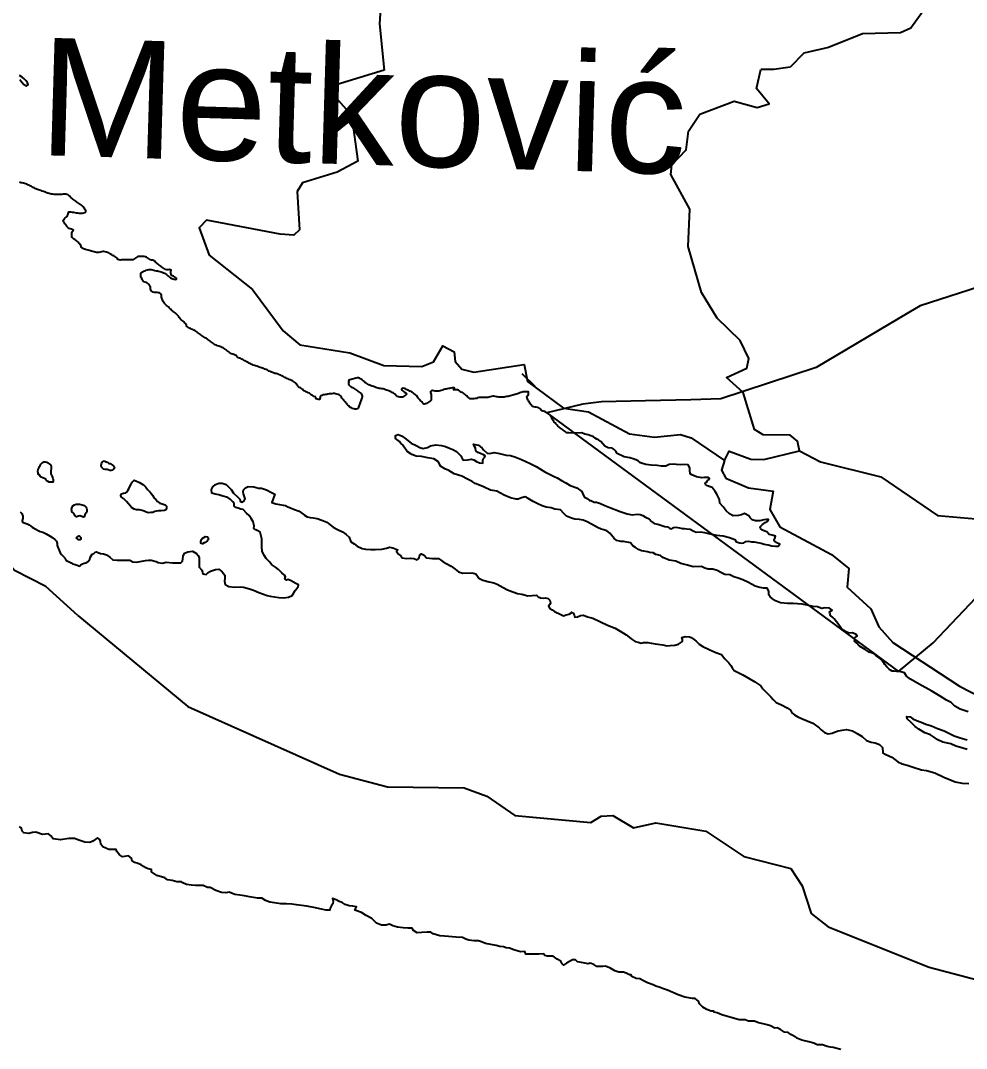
# Model space of a CAD drawing. Header units: metres. Extents: x 13.21 to 19.52, y 42.14 to 46.62.
# Drawn here: x 17.4799 to 17.6606, y 42.8175 to 43.0139 of the extents above; entities that cross this region are included whole.
import ezdxf

# ---------------------------------------------------------------- set-up
doc = ezdxf.new("R2010")
doc.units = ezdxf.units.M
doc.header["$MEASUREMENT"] = 0
for name, color, linetype in [('CESTE', 5, 'Continuous'), ('hr', 9, 'Continuous'), ('naziv_manji', 1, 'Continuous'), ('RIJEKE', 4, 'Continuous')]:
    doc.layers.add(name, color=color, linetype=linetype)
doc.styles.get("Standard").update_dxf_attribs({"font": 'arial.ttf'})

msp = doc.modelspace()

# ---------------------------------------------------------------- linework, layer by layer
at = {"layer": 'CESTE'}
for p, q in [((17.62379, 43.00455), (17.62129, 43.00456)), ((17.62694, 43.00501), (17.62379, 43.00455))]:
    msp.add_line(p, q, dxfattribs=at)
for points in [[(17.64616, 43.05333), (17.65535, 43.05088), (17.65813, 43.04593), (17.65722, 43.04064), (17.65881, 43.03583), (17.6562, 43.03539), (17.65438, 43.03664), (17.6471, 43.03732), (17.64662, 43.03622), (17.64856, 43.03265), (17.64878, 43.02933), (17.6512, 43.0286), (17.65244, 43.0271), (17.65574, 43.02047), (17.64998, 43.01241), (17.64802, 43.01152), (17.64071, 43.01136), (17.63426, 43.00871), (17.62956, 43.00768), (17.62694, 43.00501)], [(17.54926, 43.02583), (17.54846, 43.01325), (17.54936, 43.00439)], [(17.62872, 42.93165), (17.62834, 42.93354), (17.62691, 42.93466), (17.62174, 42.93474), (17.62007, 42.93577), (17.61792, 42.94282), (17.61475, 42.94567), (17.61862, 42.94749), (17.61899, 42.94935), (17.61739, 42.95273), (17.61299, 42.95701), (17.60999, 42.96192), (17.60741, 42.9707), (17.60775, 42.97783), (17.6041, 42.98449), (17.60431, 42.9863), (17.60704, 42.9892), (17.60747, 42.99278), (17.60968, 42.996), (17.61624, 42.99847), (17.62063, 42.99726), (17.62293, 42.998), (17.62049, 43.00093), (17.62129, 43.00456)], [(17.54936, 43.00439), (17.54017, 43.00158), (17.53908, 43.00035), (17.54308, 42.99583), (17.54428, 42.98705), (17.54036, 42.98493), (17.5337, 42.98291), (17.53272, 42.98121), (17.53316, 42.97393), (17.53209, 42.97291), (17.52945, 42.97308), (17.51541, 42.97575), (17.51396, 42.97429), (17.51588, 42.96904), (17.52415, 42.96251), (17.53006, 42.95461), (17.53325, 42.95194), (17.54279, 42.95042), (17.54926, 42.94799), (17.55656, 42.9478), (17.55879, 42.94867), (17.56055, 42.95171), (17.56268, 42.95062), (17.56288, 42.94876), (17.56418, 42.94731), (17.56647, 42.94672), (17.5761, 42.94818), (17.57672, 42.94495), (17.5836, 42.93985), (17.58835, 42.93912), (17.59622, 42.93492), (17.60101, 42.93426), (17.60593, 42.93482), (17.60801, 42.93417), (17.61434, 42.92981)], [(17.49082, 42.90019), (17.48466, 42.90579), (17.47869, 42.90884), (17.47072, 42.91787), (17.46602, 42.9184), (17.46025, 42.92417), (17.44789, 42.92993), (17.44205, 42.93567), (17.43975, 42.93592), (17.43754, 42.93498), (17.43484, 42.93214), (17.43004, 42.93106), (17.42833, 42.92992), (17.42296, 42.92393), (17.4262, 42.91945), (17.42346, 42.91961), (17.41903, 42.91831), (17.41201, 42.92004), (17.40912, 42.9216)], [(17.61434, 42.92981), (17.61528, 42.93163), (17.61939, 42.93011), (17.62187, 42.93001), (17.62872, 42.93165)], [(17.62872, 42.93165), (17.63269, 42.92959), (17.64427, 42.92668), (17.65508, 42.91935), (17.66239, 42.91866)], [(17.61434, 42.92981), (17.61381, 42.92796), (17.6146, 42.92646), (17.61893, 42.9246), (17.62369, 42.92396), (17.62304, 42.92045), (17.62497, 42.91717), (17.63483, 42.91188), (17.63811, 42.90918), (17.63783, 42.90566), (17.64236, 42.9015), (17.64387, 42.89807), (17.64651, 42.89508), (17.65929, 42.88669), (17.66926, 42.88155), (17.69037, 42.87247), (17.69763, 42.8724), (17.69936, 42.87113), (17.70155, 42.86598), (17.70442, 42.86311), (17.71878, 42.85335), (17.74112, 42.84242), (17.74554, 42.83799)], [(17.49082, 42.90019), (17.51181, 42.88283), (17.54083, 42.86992), (17.54998, 42.86746), (17.56461, 42.8673), (17.56895, 42.86568), (17.57431, 42.86201), (17.58883, 42.86069), (17.59078, 42.86191), (17.593, 42.86198), (17.59698, 42.85965), (17.60127, 42.86062), (17.61083, 42.859), (17.61805, 42.8542), (17.62705, 42.85186), (17.6292, 42.8486), (17.6309, 42.84331), (17.63415, 42.84076), (17.65347, 42.83304), (17.66724, 42.82937)]]:
    msp.add_lwpolyline(points, dxfattribs=at)
at = {"layer": 'hr'}
for points in [[(17.47974, 43.0026), (17.47988, 43.0024), (17.48017, 43.00207), (17.4805, 43.0017), (17.48095, 43.00134), (17.48129, 43.00159), (17.48116, 43.002), (17.48095, 43.00235), (17.48052, 43.00273), (17.48013, 43.00308), (17.47964, 43.00338)], [(17.67054, 42.96546), (17.65174, 42.95938), (17.64961, 42.95808), (17.63191, 42.94758), (17.61369, 42.94161), (17.60792, 42.94142), (17.5993, 42.94121), (17.59089, 42.94101), (17.58727, 42.94057), (17.58039, 42.93897), (17.58039, 42.93897), (17.58019, 42.9391), (17.57996, 42.93917), (17.57973, 42.93924), (17.57952, 42.93934), (17.57936, 42.93947), (17.57921, 42.93962), (17.57906, 42.93976), (17.57887, 42.93987), (17.57865, 42.93995), (17.57841, 42.94), (17.57817, 42.94004), (17.57793, 42.9401), (17.57771, 42.94017), (17.57755, 42.94029), (17.57743, 42.94046), (17.57731, 42.94062), (17.5772, 42.94078), (17.57709, 42.94094), (17.577, 42.94111), (17.5769, 42.94127), (17.57681, 42.94144), (17.57673, 42.94161), (17.57665, 42.94179), (17.5766, 42.94197), (17.57666, 42.94213), (17.57682, 42.94228), (17.57689, 42.94245), (17.57692, 42.94264), (17.57694, 42.94282), (17.57691, 42.94297), (17.57664, 42.94296), (17.57639, 42.94297), (17.57614, 42.94298), (17.5759, 42.94297), (17.57568, 42.94291), (17.57546, 42.94283), (17.57524, 42.94275), (17.57503, 42.94265), (17.57481, 42.94256), (17.57459, 42.94248), (17.57436, 42.94242), (17.57413, 42.94236), (17.5739, 42.9423), (17.57367, 42.94224), (17.57343, 42.94218), (17.5732, 42.94213), (17.57296, 42.94208), (17.57272, 42.94204), (17.57248, 42.942), (17.57224, 42.94196), (17.572, 42.94194), (17.57176, 42.94193), (17.57152, 42.94193), (17.57127, 42.94195), (17.57102, 42.94197), (17.57078, 42.942), (17.57054, 42.94204), (17.57031, 42.94211), (17.57008, 42.94211), (17.56984, 42.94205), (17.56961, 42.94198), (17.56938, 42.94193), (17.56914, 42.94189), (17.5689, 42.94187), (17.56865, 42.94186), (17.56841, 42.94187), (17.56816, 42.94187), (17.56791, 42.94188), (17.56766, 42.94188), (17.56742, 42.94187), (17.5672, 42.9418), (17.56699, 42.9417), (17.56675, 42.94166), (17.5665, 42.94162), (17.56625, 42.9416), (17.56601, 42.94159), (17.56578, 42.94162), (17.56559, 42.94172), (17.56543, 42.94187), (17.56527, 42.94201), (17.56512, 42.94216), (17.56497, 42.9423), (17.56481, 42.94244), (17.56465, 42.94257), (17.56447, 42.94269), (17.56428, 42.9428), (17.56408, 42.94291), (17.56388, 42.94302), (17.56371, 42.94315), (17.56357, 42.9433), (17.56336, 42.94336), (17.56311, 42.94334), (17.56286, 42.94334), (17.56259, 42.94333), (17.56265, 42.94349), (17.56276, 42.94367), (17.56263, 42.94374), (17.56234, 42.94372), (17.5621, 42.94368), (17.56187, 42.94362), (17.56164, 42.94356), (17.5614, 42.9435), (17.56116, 42.94347), (17.56092, 42.94343), (17.56069, 42.94338), (17.56047, 42.9433), (17.56025, 42.9432), (17.56003, 42.94314), (17.55979, 42.9431), (17.55954, 42.94308), (17.5593, 42.94307), (17.55905, 42.94308), (17.5588, 42.94314), (17.55857, 42.9432), (17.55836, 42.94316), (17.55821, 42.943), (17.55821, 42.94282), (17.55828, 42.94264), (17.55829, 42.94246), (17.55829, 42.94228), (17.55829, 42.9421), (17.55829, 42.94192), (17.55831, 42.94174), (17.55832, 42.94156), (17.55829, 42.94139), (17.55816, 42.94124), (17.55798, 42.9411), (17.5578, 42.94097), (17.55763, 42.94084), (17.55744, 42.94072), (17.55724, 42.94064), (17.55697, 42.94062), (17.55678, 42.9407), (17.55665, 42.94086), (17.55652, 42.94102), (17.55638, 42.94117), (17.55623, 42.94131), (17.55609, 42.94146), (17.55595, 42.94161), (17.55583, 42.94177), (17.55573, 42.94193), (17.55562, 42.94209), (17.55549, 42.94224), (17.55535, 42.94239), (17.5552, 42.94253), (17.55503, 42.94266), (17.55485, 42.94278), (17.55466, 42.9429), (17.55446, 42.94301), (17.55426, 42.94311), (17.55405, 42.9432), (17.55383, 42.94329), (17.55362, 42.94339), (17.55341, 42.94351), (17.5532, 42.94361), (17.55299, 42.94367), (17.55277, 42.94361), (17.55263, 42.94344), (17.55272, 42.9433), (17.5529, 42.94315), (17.55304, 42.943), (17.55324, 42.94289), (17.55346, 42.94278), (17.55357, 42.94265), (17.55351, 42.94247), (17.55338, 42.9423), (17.55322, 42.94216), (17.55303, 42.94202), (17.55283, 42.94194), (17.55259, 42.94192), (17.55234, 42.94193), (17.55208, 42.94198), (17.55187, 42.94206), (17.55169, 42.94218), (17.55155, 42.94232), (17.55141, 42.94248), (17.55126, 42.94263), (17.55108, 42.94275), (17.55088, 42.94285), (17.55068, 42.94295), (17.55046, 42.94304), (17.55025, 42.94312), (17.55003, 42.94321), (17.5498, 42.94329), (17.54958, 42.94336), (17.54935, 42.94343), (17.54913, 42.9435), (17.54889, 42.94354), (17.54865, 42.94358), (17.54841, 42.94362), (17.54817, 42.94368), (17.54795, 42.94374), (17.54772, 42.94381), (17.54749, 42.94388), (17.54727, 42.94396), (17.54705, 42.94404), (17.54683, 42.94412), (17.54662, 42.94421), (17.54642, 42.94431), (17.54621, 42.94441), (17.54602, 42.94452), (17.54583, 42.94464), (17.54565, 42.94476), (17.54551, 42.94491), (17.54538, 42.94506), (17.54522, 42.9452), (17.54504, 42.94532), (17.54484, 42.94544), (17.54464, 42.94554), (17.54442, 42.94561), (17.54417, 42.94562), (17.54393, 42.94558), (17.5437, 42.94552), (17.54348, 42.94544), (17.54325, 42.94537), (17.54302, 42.9453), (17.54277, 42.94524), (17.54257, 42.94516), (17.54254, 42.94499), (17.54257, 42.9448), (17.54255, 42.94461), (17.54255, 42.94443), (17.54261, 42.94427), (17.54275, 42.94411), (17.54291, 42.94397), (17.54309, 42.94386), (17.54329, 42.94375), (17.54349, 42.94364), (17.54368, 42.94353), (17.54387, 42.94341), (17.54404, 42.94328), (17.54421, 42.94315), (17.54439, 42.94303), (17.54458, 42.94291), (17.54476, 42.94279), (17.54492, 42.94265), (17.54503, 42.9425), (17.54509, 42.94232), (17.54512, 42.94214), (17.54512, 42.94196), (17.54508, 42.94178), (17.54503, 42.9416), (17.54497, 42.94143), (17.5449, 42.94125), (17.54482, 42.94108), (17.54475, 42.94091), (17.54468, 42.94074), (17.54461, 42.94056), (17.54454, 42.94039), (17.54447, 42.94022), (17.54442, 42.94004), (17.54436, 42.93985), (17.54423, 42.93972), (17.54399, 42.93964), (17.54375, 42.93964), (17.54352, 42.9397), (17.54329, 42.93977), (17.54307, 42.93987), (17.54288, 42.93998), (17.54271, 42.94011), (17.54256, 42.94025), (17.54241, 42.9404), (17.54227, 42.94055), (17.54214, 42.9407), (17.54203, 42.94086), (17.54191, 42.94102), (17.54178, 42.94118), (17.54164, 42.94132), (17.54149, 42.94146), (17.54135, 42.94161), (17.54122, 42.94176), (17.54115, 42.94194), (17.54108, 42.94212), (17.54094, 42.94226), (17.54075, 42.94236), (17.54053, 42.94245), (17.54029, 42.94252), (17.54006, 42.94258), (17.53982, 42.94262), (17.53958, 42.94262), (17.53933, 42.9426), (17.53909, 42.94257), (17.53884, 42.94254), (17.5386, 42.9425), (17.53836, 42.94247), (17.53812, 42.94244), (17.53788, 42.9424), (17.53764, 42.94235), (17.53742, 42.94227), (17.53721, 42.94217), (17.53708, 42.94204), (17.53711, 42.94185), (17.53705, 42.94166), (17.53696, 42.94149), (17.53676, 42.94151), (17.5365, 42.94155), (17.53631, 42.94163), (17.53625, 42.94181), (17.53616, 42.94198), (17.53597, 42.94209), (17.53576, 42.94218), (17.53556, 42.94229), (17.53538, 42.94241), (17.53521, 42.94255), (17.53504, 42.94267), (17.53484, 42.94278), (17.53464, 42.94288), (17.53443, 42.94297), (17.53422, 42.94307), (17.53402, 42.94317), (17.53384, 42.94329), (17.5337, 42.94344), (17.53353, 42.94357), (17.53334, 42.94369), (17.53315, 42.9438), (17.53297, 42.94392), (17.53281, 42.94406), (17.53268, 42.94421), (17.53261, 42.94439), (17.53253, 42.94455), (17.53237, 42.94469), (17.5322, 42.94482), (17.53201, 42.94494), (17.53181, 42.94505), (17.5316, 42.94514), (17.53139, 42.94523), (17.53117, 42.94531), (17.53097, 42.94541), (17.53076, 42.94551), (17.53055, 42.94561), (17.53035, 42.94571), (17.53015, 42.94581), (17.52996, 42.94592), (17.52976, 42.94603), (17.52956, 42.94613), (17.52935, 42.94623), (17.52913, 42.94631), (17.52891, 42.94638), (17.52867, 42.94643), (17.52844, 42.94648), (17.52821, 42.94655), (17.528, 42.94664), (17.52779, 42.94673), (17.52757, 42.94681), (17.52735, 42.94689), (17.52716, 42.94701), (17.52698, 42.94713), (17.52678, 42.94723), (17.52656, 42.94731), (17.52633, 42.94738), (17.52611, 42.94746), (17.52588, 42.94753), (17.52566, 42.9476), (17.52544, 42.94768), (17.52522, 42.94776), (17.525, 42.94784), (17.52477, 42.94791), (17.52454, 42.94797), (17.52433, 42.94806), (17.52413, 42.94816), (17.52392, 42.94826), (17.52372, 42.94836), (17.52352, 42.94846), (17.52332, 42.94857), (17.52312, 42.94867), (17.52292, 42.94878), (17.52273, 42.94889), (17.52253, 42.949), (17.52234, 42.94911), (17.52214, 42.94921), (17.52192, 42.94929), (17.52169, 42.94936), (17.52147, 42.94945), (17.52131, 42.94957), (17.52118, 42.94973), (17.52104, 42.94988), (17.52084, 42.94998), (17.52063, 42.95007), (17.52041, 42.95015), (17.52019, 42.95024), (17.51998, 42.95033), (17.5198, 42.95045), (17.51962, 42.95058), (17.51945, 42.95071), (17.51928, 42.95084), (17.51911, 42.95097), (17.51894, 42.9511), (17.51877, 42.95123), (17.51857, 42.95133), (17.51837, 42.95144), (17.51816, 42.95153), (17.51795, 42.95162), (17.51773, 42.9517), (17.5175, 42.95176), (17.51727, 42.95184), (17.51707, 42.95193), (17.51688, 42.95205), (17.5167, 42.95217), (17.51652, 42.95229), (17.51634, 42.95242), (17.51617, 42.95255), (17.516, 42.95267), (17.51583, 42.9528), (17.51565, 42.95293), (17.51548, 42.95306), (17.5153, 42.95318), (17.51511, 42.95329), (17.51492, 42.95341), (17.51474, 42.95353), (17.51456, 42.95365), (17.51439, 42.95378), (17.51422, 42.95391), (17.51404, 42.95403), (17.51387, 42.95416), (17.51369, 42.95429), (17.51352, 42.95442), (17.51335, 42.95455), (17.51317, 42.95466), (17.51296, 42.95476), (17.51274, 42.95484), (17.51253, 42.95493), (17.51232, 42.95503), (17.51212, 42.95514), (17.51193, 42.95525), (17.51175, 42.95538), (17.51159, 42.95551), (17.51154, 42.95568), (17.51148, 42.95586), (17.51135, 42.95601), (17.51121, 42.95616), (17.51106, 42.95631), (17.51091, 42.95645), (17.51074, 42.95658), (17.51057, 42.95671), (17.51042, 42.95685), (17.5103, 42.957), (17.51019, 42.95717), (17.51007, 42.95732), (17.50995, 42.95748), (17.50982, 42.95763), (17.50968, 42.95778), (17.50954, 42.95793), (17.50938, 42.95806), (17.50921, 42.95819), (17.50904, 42.95832), (17.50887, 42.95845), (17.5087, 42.95858), (17.50854, 42.95872), (17.5084, 42.95887), (17.50826, 42.95902), (17.50811, 42.95916), (17.50794, 42.95929), (17.50777, 42.95942), (17.50761, 42.95956), (17.50748, 42.95971), (17.50735, 42.95986), (17.50723, 42.96002), (17.50713, 42.96018), (17.50703, 42.96035), (17.50696, 42.96052), (17.5069, 42.9607), (17.50684, 42.96087), (17.5068, 42.96105), (17.50678, 42.96123), (17.50676, 42.96141), (17.50671, 42.96159), (17.50662, 42.96177), (17.50643, 42.96184), (17.50619, 42.96188), (17.50594, 42.9619), (17.50569, 42.96192), (17.50544, 42.96195), (17.50521, 42.96201), (17.505, 42.96212), (17.50483, 42.96225), (17.50473, 42.96241), (17.50471, 42.96259), (17.5047, 42.96277), (17.50471, 42.96296), (17.50465, 42.96312), (17.50451, 42.96328), (17.50437, 42.96343), (17.50424, 42.96358), (17.50409, 42.96373), (17.5039, 42.96383), (17.50366, 42.9639), (17.50343, 42.96397), (17.50327, 42.96409), (17.50319, 42.96426), (17.50312, 42.96444), (17.50302, 42.96461), (17.50291, 42.96477), (17.50283, 42.96494), (17.50281, 42.96512), (17.50281, 42.9653), (17.50283, 42.96549), (17.50289, 42.96566), (17.50301, 42.9658), (17.50323, 42.9659), (17.50344, 42.966), (17.50365, 42.9661), (17.50387, 42.96618), (17.5041, 42.96625), (17.50434, 42.9663), (17.50458, 42.96633), (17.50482, 42.96631), (17.50505, 42.96627), (17.50529, 42.96621), (17.50552, 42.96614), (17.50576, 42.96608), (17.50599, 42.96604), (17.50623, 42.96599), (17.50647, 42.96594), (17.50669, 42.96587), (17.50692, 42.9658), (17.50714, 42.96571), (17.50735, 42.96562), (17.50755, 42.96552), (17.50773, 42.9654), (17.50788, 42.96526), (17.50802, 42.96511), (17.50817, 42.96496), (17.50834, 42.96484), (17.50853, 42.96472), (17.50874, 42.96462), (17.50895, 42.96453), (17.50918, 42.96446), (17.50942, 42.96442), (17.50966, 42.96447), (17.50963, 42.96464), (17.50949, 42.9648), (17.5093, 42.96492), (17.50909, 42.96502), (17.50888, 42.96512), (17.50871, 42.96524), (17.50862, 42.96541), (17.50857, 42.96559), (17.50856, 42.96578), (17.50859, 42.96598), (17.50861, 42.96617), (17.50853, 42.96629), (17.50832, 42.96631), (17.50804, 42.96627), (17.50778, 42.96628), (17.50755, 42.96634), (17.50734, 42.96644), (17.50715, 42.96656), (17.50697, 42.96668), (17.5068, 42.96681), (17.50663, 42.96694), (17.50646, 42.96707), (17.50629, 42.9672), (17.50613, 42.96734), (17.50596, 42.96747), (17.5058, 42.9676), (17.50563, 42.96774), (17.50548, 42.96789), (17.50532, 42.96802), (17.50514, 42.96813), (17.50489, 42.96812), (17.50467, 42.96819), (17.50448, 42.96831), (17.50431, 42.96844), (17.50413, 42.96856), (17.50393, 42.96866), (17.50371, 42.96875), (17.50349, 42.96881), (17.50324, 42.9688), (17.50299, 42.9688), (17.50273, 42.96882), (17.50248, 42.96883), (17.50226, 42.96878), (17.50206, 42.96869), (17.50188, 42.96856), (17.5017, 42.96843), (17.50152, 42.9683), (17.50133, 42.96819), (17.50111, 42.96814), (17.50086, 42.96816), (17.50061, 42.96817), (17.49938, 42.96816), (17.49913, 42.96815), (17.49887, 42.96813), (17.49863, 42.96814), (17.49846, 42.96824), (17.49835, 42.96841), (17.49823, 42.96858), (17.49807, 42.96871), (17.49788, 42.96882), (17.49768, 42.96893), (17.49747, 42.96903), (17.49727, 42.96913), (17.49707, 42.96924), (17.49689, 42.96937), (17.4967, 42.96948), (17.49649, 42.96956), (17.49626, 42.96964), (17.49602, 42.9697), (17.49578, 42.96974), (17.49555, 42.96976), (17.49531, 42.96972), (17.49507, 42.96966), (17.49483, 42.96959), (17.4946, 42.96955), (17.49436, 42.96956), (17.49412, 42.96961), (17.49389, 42.96967), (17.49366, 42.96974), (17.49343, 42.9698), (17.4932, 42.96986), (17.49297, 42.96993), (17.49274, 42.96999), (17.49251, 42.97006), (17.49229, 42.97013), (17.49207, 42.97021), (17.49185, 42.9703), (17.49165, 42.97042), (17.49151, 42.97055), (17.49141, 42.97072), (17.49134, 42.97089), (17.49126, 42.97107), (17.49115, 42.97123), (17.49101, 42.97138), (17.49087, 42.97153), (17.49072, 42.97167), (17.49057, 42.97181), (17.4904, 42.97194), (17.4902, 42.97206), (17.49, 42.97218), (17.48983, 42.9723), (17.48972, 42.97245), (17.48966, 42.97262), (17.48963, 42.9728), (17.48962, 42.97299), (17.48963, 42.97318), (17.48965, 42.97336), (17.48972, 42.97353), (17.48991, 42.97368), (17.49, 42.97382), (17.48984, 42.97393), (17.48959, 42.97402), (17.48936, 42.97409), (17.48913, 42.97416), (17.48895, 42.97428), (17.4888, 42.97442), (17.48867, 42.97457), (17.48854, 42.97473), (17.48843, 42.97489), (17.48834, 42.97506), (17.48824, 42.97522), (17.48811, 42.97539), (17.488, 42.97555), (17.48801, 42.97571), (17.48812, 42.97588), (17.48826, 42.97604), (17.4884, 42.97618), (17.48855, 42.97633), (17.48869, 42.97648), (17.4888, 42.97664), (17.48889, 42.9768), (17.48896, 42.97698), (17.48902, 42.97716), (17.48905, 42.97735), (17.48925, 42.97736), (17.48949, 42.97734), (17.48974, 42.9773), (17.49, 42.97725), (17.49025, 42.97721), (17.49049, 42.97717), (17.49073, 42.97712), (17.49097, 42.97708), (17.49121, 42.97706), (17.49145, 42.97707), (17.49171, 42.9771), (17.49195, 42.97715), (17.49217, 42.97721), (17.49231, 42.97736), (17.49231, 42.97754), (17.49222, 42.97771), (17.49211, 42.97787), (17.49203, 42.97805), (17.49193, 42.97821), (17.4918, 42.97836), (17.49164, 42.97849), (17.49147, 42.97862), (17.49129, 42.97875), (17.49111, 42.97887), (17.49093, 42.97899), (17.49075, 42.97912), (17.49057, 42.97924), (17.4904, 42.97937), (17.49022, 42.9795), (17.49005, 42.97962), (17.48987, 42.97975), (17.4897, 42.97988), (17.48954, 42.98002), (17.48939, 42.98017), (17.48924, 42.98033), (17.48909, 42.98048), (17.48892, 42.98059), (17.48872, 42.98067), (17.48849, 42.9807), (17.48825, 42.9807), (17.488, 42.98069), (17.48775, 42.98067), (17.48749, 42.98065), (17.48724, 42.98064), (17.48699, 42.98065), (17.48674, 42.98065), (17.48649, 42.98066), (17.48625, 42.98067), (17.486, 42.98069), (17.48577, 42.98072), (17.48553, 42.98077), (17.48531, 42.98083), (17.48508, 42.98091), (17.48486, 42.98099), (17.48465, 42.98108), (17.48443, 42.98116), (17.48421, 42.98124), (17.48398, 42.98132), (17.48376, 42.98139), (17.48353, 42.98146), (17.48331, 42.98154), (17.48309, 42.98162), (17.48287, 42.9817), (17.48267, 42.9818), (17.48248, 42.98191), (17.48228, 42.98202), (17.48208, 42.98213), (17.48188, 42.98223), (17.48168, 42.98233), (17.48147, 42.98243), (17.48127, 42.98253), (17.48106, 42.98263), (17.48085, 42.98271), (17.48062, 42.98278), (17.48039, 42.98283), (17.48014, 42.98287), (17.47991, 42.98291), (17.47968, 42.98298)], [(17.47977, 42.92), (17.48008, 42.91968), (17.48029, 42.91922), (17.48028, 42.91875), (17.48015, 42.91838), (17.4802, 42.91802), (17.48073, 42.91784), (17.48112, 42.91772), (17.48147, 42.91752), (17.48182, 42.91731), (17.48208, 42.91712), (17.48242, 42.91689), (17.48275, 42.91669), (17.4832, 42.91643), (17.48363, 42.91624), (17.48413, 42.91614), (17.48474, 42.91583), (17.4855, 42.91538), (17.48602, 42.91507), (17.48638, 42.91472), (17.4867, 42.91444), (17.48684, 42.914), (17.48684, 42.9136), (17.48739, 42.91216), (17.4877, 42.9119), (17.488, 42.91157), (17.48823, 42.91132), (17.48843, 42.91105), (17.48848, 42.91079), (17.48883, 42.9106), (17.48913, 42.91044), (17.48952, 42.91028), (17.4898, 42.91011), (17.49026, 42.90997), (17.49068, 42.90986), (17.49098, 42.90972), (17.4912, 42.90963), (17.49137, 42.90981), (17.49144, 42.90998), (17.49168, 42.9101), (17.49198, 42.91019), (17.49233, 42.91025), (17.49254, 42.91032), (17.49274, 42.91052), (17.49294, 42.91077), (17.49307, 42.91101), (17.49318, 42.91133), (17.49334, 42.91164), (17.49355, 42.91195), (17.49386, 42.91209), (17.49412, 42.9123), (17.49435, 42.91241), (17.49511, 42.91206), (17.49573, 42.91198), (17.49627, 42.91182), (17.4969, 42.91136), (17.49749, 42.91084), (17.49831, 42.91077), (17.49965, 42.9108), (17.50072, 42.91078), (17.50128, 42.91047), (17.50201, 42.91042), (17.50372, 42.91073), (17.50434, 42.91082), (17.50484, 42.91082), (17.50575, 42.91056), (17.50612, 42.91032), (17.507, 42.91024), (17.50766, 42.91038), (17.50891, 42.91025), (17.50988, 42.9103), (17.51047, 42.91031), (17.51081, 42.9106), (17.51084, 42.91106), (17.5109, 42.91156), (17.51115, 42.91211), (17.51184, 42.91238), (17.51268, 42.91248), (17.51345, 42.91208), (17.51377, 42.91168), (17.514, 42.91125), (17.51401, 42.91049), (17.51398, 42.90944), (17.51451, 42.90891), (17.51461, 42.90848), (17.5147, 42.90821), (17.5153, 42.90805), (17.5157, 42.90844), (17.51616, 42.90869), (17.5171, 42.90899), (17.51772, 42.90904), (17.51839, 42.90859), (17.51887, 42.90791), (17.51887, 42.90736), (17.51884, 42.90675), (17.51897, 42.90614), (17.51965, 42.90573), (17.52075, 42.90566), (17.52191, 42.90571), (17.52247, 42.90563), (17.52362, 42.90531), (17.52435, 42.90506), (17.52536, 42.9046), (17.52629, 42.90429), (17.52695, 42.90402), (17.52754, 42.90393), (17.52836, 42.90377), (17.52919, 42.90366), (17.5301, 42.90362), (17.53104, 42.90374), (17.53176, 42.90407), (17.53206, 42.90454), (17.53232, 42.90498), (17.53266, 42.90537), (17.53293, 42.90578), (17.53297, 42.90608), (17.53243, 42.90633), (17.53144, 42.90688), (17.53093, 42.9071), (17.53068, 42.90698), (17.53037, 42.90722), (17.53049, 42.90758), (17.53026, 42.9079), (17.5298, 42.90838), (17.52914, 42.90898), (17.52854, 42.90947), (17.52782, 42.90998), (17.5275, 42.91039), (17.52681, 42.91112), (17.52644, 42.91162), (17.52605, 42.91245), (17.52598, 42.91341), (17.52595, 42.91487), (17.52562, 42.91611), (17.52518, 42.91642), (17.52481, 42.91661), (17.52442, 42.91683), (17.52449, 42.91736), (17.52433, 42.91811), (17.52392, 42.91878), (17.52351, 42.91934), (17.523, 42.9198), (17.52237, 42.92049), (17.52193, 42.92055), (17.52146, 42.92071), (17.52096, 42.92084), (17.52068, 42.92108), (17.52068, 42.92163), (17.52043, 42.92196), (17.51992, 42.92242), (17.51945, 42.92276), (17.51852, 42.92301), (17.51776, 42.92326), (17.51705, 42.92337), (17.51642, 42.92362), (17.51631, 42.9243), (17.5166, 42.92479), (17.51713, 42.92523), (17.51775, 42.92548), (17.51838, 42.92548), (17.51915, 42.92524), (17.51966, 42.92476), (17.52007, 42.92426), (17.52057, 42.92361), (17.52126, 42.92298), (17.52177, 42.92247), (17.52183, 42.92205), (17.52212, 42.92188), (17.52256, 42.92214), (17.52278, 42.92252), (17.52245, 42.92344), (17.52236, 42.92392), (17.52248, 42.92421), (17.52286, 42.92463), (17.52332, 42.92488), (17.52444, 42.9248), (17.52529, 42.92457), (17.52591, 42.92455), (17.52683, 42.92422), (17.5278, 42.92371), (17.52842, 42.92341), (17.52784, 42.92181), (17.52862, 42.92154), (17.52931, 42.92143), (17.53002, 42.92132), (17.53046, 42.92121), (17.53093, 42.92096), (17.53143, 42.92082), (17.53198, 42.92052), (17.53307, 42.92014), (17.5336, 42.9198), (17.53411, 42.91939), (17.53463, 42.91907), (17.5352, 42.91893), (17.53576, 42.91885), (17.53651, 42.91878), (17.53742, 42.91844), (17.53839, 42.91803), (17.53899, 42.91753), (17.53956, 42.9171), (17.5404, 42.91666), (17.54138, 42.91621), (17.54209, 42.9157), (17.54263, 42.91518), (17.54295, 42.91431), (17.54363, 42.91388), (17.54417, 42.91348), (17.54514, 42.91302), (17.54574, 42.91291), (17.54677, 42.91284), (17.54761, 42.91284), (17.54892, 42.91292), (17.54977, 42.9131), (17.55036, 42.91329), (17.55099, 42.91313), (17.55196, 42.91277), (17.55171, 42.91243), (17.55205, 42.91194), (17.55255, 42.91163), (17.55278, 42.91121), (17.55357, 42.91108), (17.55443, 42.91119), (17.555, 42.9111), (17.55566, 42.91083), (17.55594, 42.91114), (17.55603, 42.91133), (17.55616, 42.91184), (17.55646, 42.91203), (17.55697, 42.91174), (17.55741, 42.91125), (17.55856, 42.91114), (17.55925, 42.91108), (17.55969, 42.91108), (17.56013, 42.91088), (17.56062, 42.91046), (17.56133, 42.9101), (17.56216, 42.90963), (17.56289, 42.9091), (17.56352, 42.90855), (17.56436, 42.90828), (17.56611, 42.90838), (17.56686, 42.90817), (17.5672, 42.90773), (17.56743, 42.90738), (17.56818, 42.90697), (17.56939, 42.90665), (17.5703, 42.90647), (17.57092, 42.90622), (17.57149, 42.90587), (17.57206, 42.90556), (17.57288, 42.90515), (17.57394, 42.90477), (17.57479, 42.90442), (17.57567, 42.90427), (17.57676, 42.90397), (17.57847, 42.90409), (17.57876, 42.9038), (17.5792, 42.90359), (17.5797, 42.90355), (17.58016, 42.90359), (17.58069, 42.90348), (17.58098, 42.90312), (17.58114, 42.90264), (17.58096, 42.90234), (17.58076, 42.902), (17.58102, 42.90158), (17.58146, 42.90131), (17.58186, 42.90101), (17.58309, 42.9004), (17.58362, 42.90013), (17.58412, 42.90035), (17.58468, 42.90045), (17.58502, 42.90064), (17.58514, 42.90086), (17.58542, 42.90071), (17.58559, 42.90043), (17.58571, 42.90015), (17.58578, 42.89991), (17.58625, 42.89996), (17.58687, 42.90021), (17.58744, 42.9003), (17.58819, 42.89998), (17.58921, 42.8997), (17.59056, 42.89905), (17.59201, 42.89837), (17.5935, 42.8978), (17.5951, 42.89687), (17.59561, 42.89653), (17.59649, 42.89585), (17.5967, 42.89566), (17.59727, 42.89527), (17.59789, 42.89511), (17.59845, 42.89495), (17.59889, 42.89507), (17.59917, 42.89504), (17.59974, 42.89508), (17.60111, 42.8948), (17.60256, 42.89462), (17.60337, 42.89442), (17.60396, 42.89447), (17.6049, 42.89452), (17.60558, 42.89477), (17.60618, 42.8951), (17.60636, 42.8953), (17.60632, 42.89562), (17.60624, 42.89599), (17.60686, 42.8962), (17.60767, 42.89613), (17.60798, 42.89604), (17.60864, 42.8956), (17.60895, 42.89529), (17.60955, 42.89474), (17.61024, 42.8943), (17.61147, 42.89374), (17.61272, 42.89317), (17.61381, 42.89276), (17.61444, 42.89196), (17.61517, 42.89118), (17.61557, 42.89068), (17.61586, 42.8902), (17.61621, 42.88974), (17.61711, 42.88929), (17.61786, 42.88888), (17.61908, 42.8882), (17.62015, 42.88753), (17.6213, 42.88676), (17.62171, 42.88619), (17.62252, 42.88537), (17.62323, 42.88469), (17.62369, 42.88414), (17.62426, 42.88359), (17.62529, 42.88318), (17.62635, 42.88259), (17.62695, 42.88211), (17.62723, 42.88161), (17.62776, 42.88122), (17.62839, 42.88086), (17.6294, 42.88044), (17.63017, 42.88008), (17.63127, 42.87963), (17.63243, 42.87876), (17.63284, 42.87838), (17.63346, 42.87789), (17.63419, 42.87764), (17.63497, 42.87772), (17.6354, 42.87792), (17.63606, 42.87817), (17.63684, 42.87833), (17.6377, 42.87846), (17.63881, 42.87821), (17.63975, 42.87768), (17.64065, 42.87713), (17.64153, 42.87636), (17.64237, 42.876), (17.64316, 42.87587), (17.64401, 42.87554), (17.64453, 42.87497), (17.6446, 42.87399), (17.6451, 42.87371), (17.64589, 42.87337), (17.64632, 42.87317), (17.64694, 42.87269), (17.64749, 42.87228), (17.6483, 42.8719), (17.64927, 42.87162), (17.65039, 42.87121), (17.65199, 42.87075), (17.65296, 42.87062), (17.65459, 42.87013), (17.65627, 42.86933), (17.65768, 42.86876), (17.65842, 42.86844), (17.65981, 42.86819), (17.66108, 42.86815)], [(17.66095, 42.88183), (17.65942, 42.88231), (17.65838, 42.8829), (17.65767, 42.88361), (17.65679, 42.88406), (17.6556, 42.88479), (17.654, 42.88578), (17.65159, 42.88707), (17.64993, 42.88803), (17.64917, 42.88862), (17.64875, 42.88928), (17.64805, 42.88946), (17.64763, 42.88953), (17.65425, 42.895), (17.66477, 42.90609)], [(17.66075, 42.87461), (17.65974, 42.87494), (17.65859, 42.87526), (17.65762, 42.87567), (17.65612, 42.87599), (17.65512, 42.87649), (17.65433, 42.87703), (17.65371, 42.8774), (17.65268, 42.87781), (17.65151, 42.87852), (17.65083, 42.87904), (17.65001, 42.87978), (17.64929, 42.8805), (17.64922, 42.8809), (17.64985, 42.88087), (17.65035, 42.88046), (17.65104, 42.88014), (17.65192, 42.87984), (17.65285, 42.87948), (17.65392, 42.87914), (17.65507, 42.87864), (17.65636, 42.87818), (17.65826, 42.87725), (17.65939, 42.87684), (17.66074, 42.87648)], [(17.63659, 42.81729), (17.63512, 42.81767), (17.63462, 42.81776), (17.63401, 42.81785), (17.63308, 42.81821), (17.6321, 42.81821), (17.63142, 42.81852), (17.6305, 42.81879), (17.62914, 42.8191), (17.62822, 42.81946), (17.62797, 42.81964), (17.62704, 42.82018), (17.62655, 42.82054), (17.62581, 42.82063), (17.62507, 42.82113), (17.62445, 42.82144), (17.62396, 42.8214), (17.62316, 42.8218), (17.62254, 42.82198), (17.62174, 42.8222), (17.62088, 42.82238), (17.62007, 42.82274), (17.61897, 42.82274), (17.61829, 42.82296), (17.61718, 42.82296), (17.61385, 42.82392), (17.61299, 42.82428), (17.61237, 42.82446), (17.61231, 42.82464), (17.61182, 42.82464), (17.61102, 42.82495), (17.61021, 42.82536), (17.6096, 42.82604), (17.60941, 42.82653), (17.60879, 42.82703), (17.60824, 42.82703), (17.60676, 42.8273), (17.60552, 42.82774), (17.60349, 42.82864), (17.6025, 42.82896), (17.60207, 42.82914), (17.60127, 42.8294), (17.60071, 42.82967), (17.59966, 42.83003), (17.59892, 42.83039), (17.59818, 42.8308), (17.5975, 42.83089), (17.59664, 42.83125), (17.59652, 42.83156), (17.59621, 42.83156), (17.59559, 42.83188), (17.5951, 42.8321), (17.59417, 42.8321), (17.59343, 42.83232), (17.59245, 42.83291), (17.59158, 42.83324), (17.59115, 42.83315), (17.58998, 42.83315), (17.58937, 42.83351), (17.58869, 42.83382), (17.58832, 42.83368), (17.5877, 42.83377), (17.58702, 42.83391), (17.58629, 42.83408), (17.58591, 42.83445), (17.5853, 42.8344), (17.58475, 42.83412), (17.58419, 42.83381), (17.58358, 42.8334), (17.58333, 42.83367), (17.58308, 42.83416), (17.58241, 42.83457), (17.58166, 42.83511), (17.58049, 42.83515), (17.58006, 42.83529), (17.57981, 42.8356), (17.57889, 42.83551), (17.57791, 42.8355), (17.57643, 42.83554), (17.57624, 42.836), (17.57544, 42.83595), (17.57495, 42.83608), (17.57409, 42.83635), (17.57328, 42.83666), (17.57267, 42.83671), (17.57211, 42.83693), (17.57144, 42.83697), (17.57076, 42.8372), (17.56872, 42.83758), (17.56792, 42.83789), (17.56737, 42.83807), (17.56651, 42.83807), (17.56552, 42.8382), (17.56496, 42.83838), (17.56429, 42.83869), (17.56312, 42.83878), (17.56084, 42.83895), (17.55998, 42.83904), (17.55868, 42.83939), (17.55825, 42.83971), (17.55757, 42.83971), (17.55652, 42.83966), (17.55566, 42.83956), (17.55492, 42.84006), (17.55467, 42.84051), (17.55387, 42.84051), (17.55295, 42.84055), (17.5519, 42.84068), (17.55098, 42.8409), (17.55036, 42.84122), (17.54968, 42.84104), (17.54882, 42.84103), (17.5479, 42.84146), (17.54697, 42.84232), (17.54592, 42.8429), (17.54499, 42.84349), (17.54375, 42.84393), (17.54406, 42.84457), (17.54332, 42.84466), (17.54264, 42.84474), (17.5419, 42.84501), (17.54134, 42.84537), (17.54073, 42.84555), (17.54017, 42.84591), (17.53949, 42.84618), (17.53956, 42.84564), (17.5395, 42.84514), (17.53926, 42.84478), (17.53901, 42.84432), (17.53895, 42.84391), (17.53828, 42.84391), (17.53704, 42.84418), (17.53624, 42.84436), (17.53458, 42.84471), (17.53261, 42.84493), (17.53168, 42.84506), (17.53064, 42.8451), (17.52959, 42.8451), (17.52836, 42.84532), (17.5275, 42.84545), (17.52663, 42.84577), (17.52595, 42.84624), (17.52515, 42.84619), (17.52361, 42.84646), (17.52262, 42.84668), (17.52176, 42.84681), (17.52078, 42.84694), (17.51973, 42.84735), (17.51905, 42.84721), (17.51825, 42.84729), (17.51714, 42.8477), (17.51609, 42.84828), (17.5156, 42.84828), (17.51473, 42.84864), (17.51325, 42.84863), (17.51252, 42.84867), (17.51159, 42.84881), (17.51085, 42.84912), (17.5106, 42.84935), (17.50974, 42.84934), (17.50881, 42.84961), (17.50795, 42.84974), (17.5074, 42.8501), (17.50591, 42.85055), (17.50486, 42.85127), (17.50486, 42.85172), (17.50424, 42.85181), (17.50381, 42.85199), (17.50332, 42.85226), (17.50288, 42.85257), (17.50214, 42.85293), (17.50165, 42.85302), (17.50121, 42.85329), (17.50103, 42.85383), (17.50047, 42.85428), (17.49936, 42.85414), (17.49874, 42.8545), (17.49825, 42.85513), (17.49812, 42.8555), (17.4967, 42.85549), (17.49559, 42.85603), (17.49522, 42.85653), (17.49515, 42.85707), (17.49503, 42.85743), (17.49457, 42.85772), (17.49369, 42.8571), (17.49306, 42.85684), (17.49216, 42.85689), (17.49096, 42.8573), (17.49019, 42.8576), (17.48908, 42.8576), (17.48747, 42.85738), (17.48607, 42.85758), (17.48565, 42.85815), (17.48516, 42.8585), (17.48404, 42.8584), (17.48278, 42.85883), (17.48215, 42.85877), (17.48145, 42.85856), (17.48047, 42.85871), (17.48019, 42.85902), (17.48005, 42.85958), (17.47963, 42.85989)]]:
    msp.add_lwpolyline(points, dxfattribs=at)
for points in [[(17.58039, 42.93897), (17.64763, 42.88953), (17.64724, 42.88953), (17.64677, 42.88957), (17.6464, 42.88957), (17.64611, 42.88978), (17.64586, 42.88996), (17.64536, 42.89041), (17.64499, 42.89087), (17.64451, 42.8917), (17.64366, 42.89229), (17.64336, 42.89252), (17.64301, 42.89282), (17.64263, 42.893), (17.64201, 42.8932), (17.64166, 42.89345), (17.64122, 42.8937), (17.64019, 42.89437), (17.63995, 42.89453), (17.63965, 42.89492), (17.63923, 42.89533), (17.63925, 42.89561), (17.63915, 42.89589), (17.63971, 42.89625), (17.6395, 42.8966), (17.63884, 42.89691), (17.6382, 42.89682), (17.63763, 42.89707), (17.63716, 42.89736), (17.63666, 42.89779), (17.63619, 42.89841), (17.63534, 42.89955), (17.63505, 42.89985), (17.63464, 42.90022), (17.63452, 42.90067), (17.63442, 42.90094), (17.63494, 42.90125), (17.63444, 42.9016), (17.63351, 42.9017), (17.63295, 42.90154), (17.63215, 42.90185), (17.63131, 42.90196), (17.63047, 42.9021), (17.62922, 42.90241), (17.62833, 42.90246), (17.62748, 42.90248), (17.62641, 42.9025), (17.6251, 42.90264), (17.62413, 42.903), (17.6235, 42.90346), (17.62307, 42.90377), (17.62282, 42.90417), (17.62282, 42.90484), (17.62251, 42.90542), (17.62184, 42.90546), (17.62111, 42.90555), (17.62026, 42.90581), (17.61953, 42.90621), (17.6188, 42.90656), (17.61788, 42.90706), (17.61697, 42.90732), (17.61618, 42.90759), (17.61539, 42.90798), (17.61445, 42.90803), (17.61379, 42.90837), (17.61294, 42.9088), (17.61213, 42.90907), (17.61126, 42.90905), (17.61064, 42.90926), (17.60997, 42.90955), (17.60835, 42.90954), (17.60732, 42.90986), (17.60601, 42.91018), (17.6051, 42.91058), (17.60382, 42.9108), (17.60257, 42.91129), (17.60211, 42.91169), (17.60126, 42.91187), (17.60071, 42.91217), (17.60011, 42.91226), (17.59965, 42.9124), (17.59896, 42.91249), (17.59849, 42.91259), (17.59793, 42.91285), (17.59736, 42.91318), (17.59688, 42.91351), (17.59639, 42.91407), (17.59508, 42.91434), (17.59458, 42.91438), (17.59378, 42.91452), (17.59331, 42.91491), (17.59306, 42.91523), (17.59243, 42.91595), (17.59188, 42.91639), (17.59131, 42.91657), (17.59079, 42.91673), (17.59009, 42.91701), (17.5895, 42.91734), (17.58897, 42.91765), (17.58814, 42.91809), (17.58739, 42.91845), (17.58665, 42.91859), (17.58578, 42.9186), (17.58513, 42.91879), (17.58416, 42.91919), (17.58367, 42.9197), (17.58301, 42.92041), (17.58194, 42.92054), (17.58126, 42.92079), (17.58026, 42.92092), (17.57951, 42.92117), (17.57873, 42.92154), (17.57782, 42.92202), (17.57685, 42.92258), (17.57628, 42.92291), (17.5756, 42.92267), (17.57493, 42.92244), (17.57459, 42.92242), (17.5735, 42.92273), (17.57225, 42.92318), (17.57084, 42.92398), (17.56964, 42.92414), (17.56829, 42.92477), (17.56752, 42.92509), (17.56673, 42.92546), (17.56613, 42.92584), (17.56529, 42.92629), (17.56417, 42.92685), (17.56271, 42.92728), (17.56168, 42.92791), (17.56093, 42.92825), (17.56012, 42.92875), (17.55971, 42.92958), (17.55882, 42.93014), (17.55767, 42.93037), (17.55648, 42.93057), (17.55545, 42.93069), (17.5546, 42.93098), (17.55375, 42.93154), (17.553, 42.93257), (17.55287, 42.9328), (17.55255, 42.93307), (17.55224, 42.93346), (17.55149, 42.93402), (17.55151, 42.93458), (17.55199, 42.93479), (17.55264, 42.93454), (17.55331, 42.93408), (17.5545, 42.93316), (17.55543, 42.93267), (17.55618, 42.93231), (17.55679, 42.9321), (17.55759, 42.93234), (17.55821, 42.93266), (17.55921, 42.93281), (17.56029, 42.93269), (17.56103, 42.93251), (17.56182, 42.93221), (17.56247, 42.93195), (17.56314, 42.93155), (17.56401, 42.93071), (17.56426, 42.93023), (17.56448, 42.92991), (17.56526, 42.92999), (17.56602, 42.9301), (17.56649, 42.92996), (17.56696, 42.92962), (17.56758, 42.92939), (17.56821, 42.92931), (17.56821, 42.92986), (17.56827, 42.93015), (17.56852, 42.9304), (17.56861, 42.9307), (17.56832, 42.93091), (17.56773, 42.93114), (17.56723, 42.93135), (17.56688, 42.93171), (17.56678, 42.93216), (17.56657, 42.93251), (17.56643, 42.93294), (17.56671, 42.9329), (17.56734, 42.93274), (17.56804, 42.93221), (17.56829, 42.93185), (17.56904, 42.93123), (17.56951, 42.93115), (17.57035, 42.93136), (17.57138, 42.9312), (17.57164, 42.93108), (17.57264, 42.93086), (17.57346, 42.93079), (17.57431, 42.93053), (17.57556, 42.93003), (17.57721, 42.92929), (17.57835, 42.9287), (17.57922, 42.92818), (17.58001, 42.92765), (17.58079, 42.92727), (17.58183, 42.92679), (17.58239, 42.9265), (17.58323, 42.926), (17.58405, 42.92556), (17.5849, 42.92504), (17.58617, 42.92459), (17.58712, 42.92388), (17.58737, 42.92326), (17.58759, 42.92283), (17.58811, 42.9226), (17.58856, 42.92221), (17.58883, 42.92221), (17.58944, 42.92189), (17.58992, 42.92188), (17.59069, 42.92162), (17.59153, 42.92122), (17.59245, 42.92085), (17.59445, 42.92008), (17.59574, 42.91962), (17.59671, 42.91947), (17.59767, 42.91957), (17.59828, 42.91954), (17.59874, 42.91934), (17.59927, 42.91902), (17.59998, 42.91869), (17.6004, 42.91817), (17.60091, 42.91777), (17.60162, 42.91767), (17.6022, 42.9175), (17.60295, 42.91725), (17.6035, 42.91713), (17.60384, 42.91692), (17.60419, 42.91679), (17.60464, 42.91706), (17.60506, 42.91709), (17.60576, 42.91697), (17.60627, 42.91686), (17.60673, 42.91681), (17.60715, 42.91678), (17.60779, 42.9167), (17.60841, 42.9164), (17.60895, 42.91613), (17.60979, 42.91623), (17.61057, 42.91608), (17.61154, 42.91585), (17.61285, 42.91555), (17.61413, 42.91544), (17.61533, 42.9151), (17.61635, 42.91474), (17.61658, 42.91431), (17.61727, 42.91413), (17.61765, 42.91406), (17.61808, 42.91413), (17.61846, 42.91436), (17.61898, 42.91439), (17.61952, 42.91429), (17.62002, 42.91427), (17.62068, 42.91419), (17.62138, 42.91404), (17.62196, 42.91382), (17.62274, 42.91374), (17.62343, 42.91355), (17.62413, 42.91345), (17.62462, 42.91345), (17.62496, 42.91383), (17.62439, 42.91413), (17.62395, 42.91438), (17.62387, 42.9147), (17.62397, 42.91491), (17.62412, 42.91536), (17.6235, 42.91558), (17.62289, 42.91572), (17.62247, 42.91621), (17.6221, 42.91632), (17.62166, 42.9165), (17.62122, 42.91684), (17.62119, 42.91718), (17.62165, 42.91758), (17.62216, 42.91799), (17.62256, 42.91824), (17.62277, 42.91857), (17.62237, 42.91856), (17.62191, 42.91849), (17.62112, 42.91833), (17.62028, 42.9183), (17.61963, 42.91848), (17.61929, 42.9189), (17.61899, 42.91924), (17.6182, 42.91969), (17.61761, 42.91948), (17.61705, 42.91933), (17.61602, 42.91928), (17.61534, 42.91964), (17.61468, 42.92021), (17.61411, 42.92095), (17.6135, 42.92168), (17.61343, 42.92238), (17.61292, 42.9234), (17.61256, 42.92391), (17.61199, 42.92469), (17.61162, 42.92483), (17.61109, 42.92498), (17.61074, 42.92523), (17.61068, 42.92547), (17.6109, 42.92572), (17.61115, 42.92599), (17.61133, 42.92616), (17.61152, 42.92638), (17.61117, 42.92657), (17.61052, 42.92657), (17.61004, 42.92654), (17.60903, 42.92669), (17.60812, 42.92709), (17.60783, 42.92727), (17.6078, 42.92742), (17.60773, 42.92783), (17.60772, 42.92844), (17.60744, 42.92899), (17.6067, 42.92907), (17.606, 42.92898), (17.60519, 42.92906), (17.60463, 42.92913), (17.60378, 42.92906), (17.60314, 42.92878), (17.60235, 42.92876), (17.60151, 42.92889), (17.60038, 42.92896), (17.59935, 42.92904), (17.5983, 42.92937), (17.59786, 42.92978), (17.59709, 42.93007), (17.5963, 42.93034), (17.59518, 42.93054), (17.59389, 42.9312), (17.59361, 42.93163), (17.59331, 42.93194), (17.59289, 42.93216), (17.59217, 42.93225), (17.59149, 42.93254), (17.5911, 42.93303), (17.59073, 42.93344), (17.59031, 42.93375), (17.58995, 42.93391), (17.58968, 42.93407), (17.58928, 42.93439), (17.58885, 42.93457), (17.58831, 42.93474), (17.58768, 42.93487), (17.58709, 42.93512), (17.58613, 42.93507), (17.58462, 42.93513), (17.58416, 42.93514), (17.5839, 42.93537), (17.58374, 42.93551), (17.58357, 42.93564), (17.58339, 42.93576), (17.58321, 42.93589), (17.58304, 42.93601), (17.58287, 42.93614), (17.5827, 42.93628), (17.58255, 42.93641), (17.5824, 42.93656), (17.58226, 42.93671), (17.58212, 42.93685), (17.58198, 42.937), (17.58185, 42.93716), (17.58173, 42.93731), (17.58162, 42.93747), (17.58153, 42.93764), (17.58144, 42.93781), (17.58136, 42.93798), (17.58127, 42.93815), (17.58117, 42.93831), (17.58105, 42.93847), (17.58091, 42.93861), (17.58075, 42.93875), (17.58057, 42.93888), (17.58039, 42.93897)], [(17.48368, 42.92673), (17.48352, 42.92702), (17.48322, 42.92721), (17.4832, 42.92743), (17.48313, 42.9277), (17.48321, 42.92813), (17.48334, 42.92834), (17.48342, 42.92852), (17.48348, 42.92869), (17.48357, 42.9289), (17.48372, 42.92914), (17.48387, 42.92929), (17.48402, 42.92942), (17.48427, 42.92955), (17.48453, 42.9296), (17.48488, 42.92951), (17.48514, 42.92936), (17.48531, 42.92922), (17.48559, 42.92901), (17.48571, 42.92877), (17.48573, 42.92847), (17.4857, 42.92817), (17.48565, 42.92789), (17.48564, 42.92762), (17.48565, 42.9273), (17.48577, 42.92704), (17.4859, 42.9268), (17.48598, 42.92658), (17.48605, 42.92643), (17.48606, 42.92616), (17.4861, 42.92588), (17.48599, 42.92567), (17.48556, 42.92567), (17.48531, 42.92572), (17.48497, 42.92591), (17.48484, 42.92602), (17.48465, 42.92624), (17.48444, 42.92637), (17.48424, 42.92648), (17.48368, 42.92673)], [(17.49584, 42.92975), (17.49621, 42.92956), (17.49641, 42.9295), (17.49662, 42.92938), (17.49675, 42.92929), (17.49697, 42.92925), (17.49718, 42.9291), (17.49744, 42.92897), (17.49763, 42.92881), (17.49778, 42.92859), (17.49769, 42.92824), (17.49745, 42.92799), (17.49717, 42.92792), (17.49691, 42.92794), (17.4966, 42.92803), (17.49638, 42.9281), (17.49604, 42.92812), (17.49572, 42.92819), (17.4955, 42.92834), (17.49535, 42.92858), (17.49528, 42.92889), (17.49534, 42.92922), (17.49544, 42.92951), (17.49584, 42.92975)], [(17.5046, 42.92376), (17.50511, 42.92312), (17.50535, 42.92273), (17.5057, 42.92241), (17.50599, 42.922), (17.50646, 42.92168), (17.50692, 42.92155), (17.50748, 42.92134), (17.50771, 42.92112), (17.50775, 42.9207), (17.50762, 42.92043), (17.50737, 42.92026), (17.50675, 42.92024), (17.50624, 42.92021), (17.50581, 42.92012), (17.5055, 42.92007), (17.5051, 42.91991), (17.50472, 42.91987), (17.50437, 42.91985), (17.50406, 42.91991), (17.50375, 42.92002), (17.50347, 42.92014), (17.50309, 42.92027), (17.50256, 42.92039), (17.50203, 42.92043), (17.50155, 42.92054), (17.50108, 42.92085), (17.50086, 42.92109), (17.50046, 42.92154), (17.50011, 42.92197), (17.49976, 42.92231), (17.49951, 42.92257), (17.49917, 42.9228), (17.49901, 42.92314), (17.4991, 42.92346), (17.4995, 42.9236), (17.49997, 42.92367), (17.50022, 42.92383), (17.50035, 42.92411), (17.50057, 42.92443), (17.50074, 42.92484), (17.50096, 42.9253), (17.50121, 42.92571), (17.50155, 42.92608), (17.50202, 42.9259), (17.50233, 42.92574), (17.50259, 42.92565), (17.5029, 42.92542), (17.50324, 42.92524), (17.50356, 42.92501), (17.50381, 42.92472), (17.50413, 42.92431), (17.5046, 42.92376)], [(17.49246, 42.9207), (17.49249, 42.92048), (17.49252, 42.92024), (17.4925, 42.92006), (17.49239, 42.91982), (17.49228, 42.91964), (17.49216, 42.91942), (17.49203, 42.91905), (17.49181, 42.91903), (17.49159, 42.91912), (17.49139, 42.91919), (17.49121, 42.91924), (17.49093, 42.9192), (17.49076, 42.91913), (17.49053, 42.91908), (17.49037, 42.91911), (17.49021, 42.9193), (17.49017, 42.91946), (17.49007, 42.91963), (17.48993, 42.91983), (17.48968, 42.92004), (17.48963, 42.92025), (17.4896, 42.92056), (17.48972, 42.9209), (17.48984, 42.92114), (17.49019, 42.92136), (17.49045, 42.9215), (17.49082, 42.92151), (17.49113, 42.92147), (17.49164, 42.92139), (17.49204, 42.92121), (17.49235, 42.921), (17.49246, 42.9207)], [(17.49115, 42.91532), (17.49134, 42.91512), (17.49138, 42.91493), (17.49135, 42.91479), (17.49119, 42.91467), (17.49095, 42.91468), (17.49078, 42.91474), (17.49059, 42.91492), (17.49055, 42.91509), (17.49065, 42.9152), (17.49076, 42.91533), (17.49097, 42.91541), (17.49115, 42.91532)], [(17.51584, 42.91487), (17.51562, 42.91459), (17.51548, 42.91444), (17.51514, 42.91419), (17.51492, 42.91407), (17.51464, 42.91393), (17.51438, 42.91398), (17.51432, 42.91411), (17.51432, 42.91436), (17.51435, 42.91455), (17.51444, 42.91475), (17.51453, 42.91491), (17.51485, 42.91515), (17.51519, 42.91529), (17.5156, 42.91526), (17.51584, 42.91487)]]:
    msp.add_lwpolyline(points, close=True, dxfattribs=at)
at = {"layer": 'RIJEKE'}
msp.add_lwpolyline([(17.57564, 42.94648), (17.5781, 42.94403)], dxfattribs=at)

# ---------------------------------------------------------------- texts
at = {"layer": 'naziv_manji', "insert": (17.48379, 43.01064), "char_height": 0.0224579, "width": 0.1497192, "attachment_point": 1, "rotation": 358.3018}
msp.add_mtext('{\\fArial CE|b0|i0|c238|p34;Metković}', dxfattribs=at)

doc.saveas('drawing.dxf')
